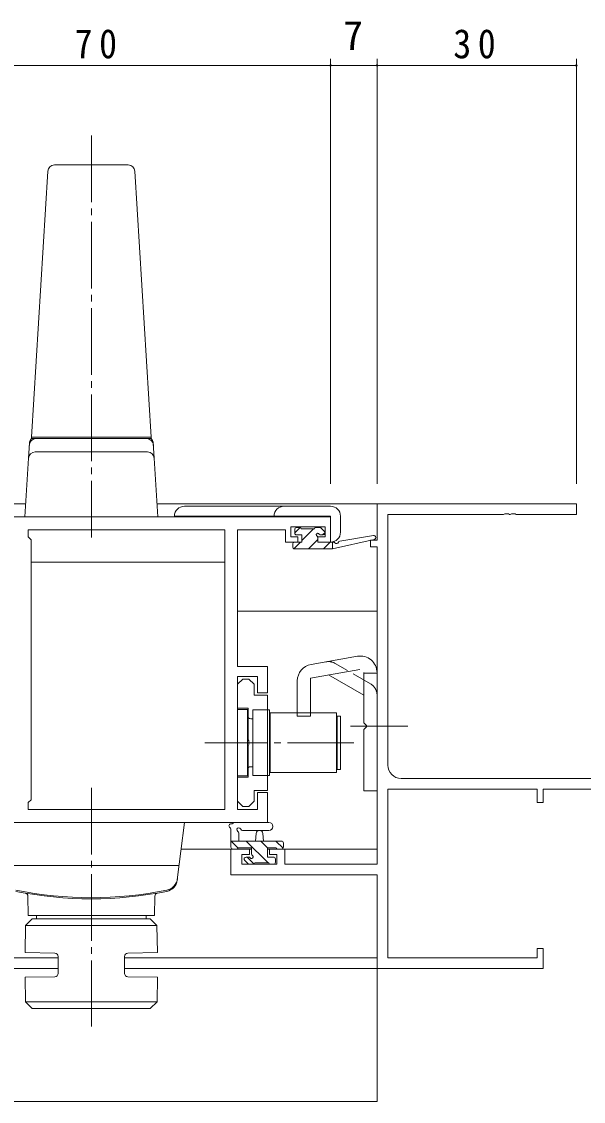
# Model space of a CAD drawing. Units: millimetres on the paper. Extents: x -397 to 397, y -282 to 282.
# Drawn here: x 204.6 to 289.2, y -169.7 to -7.1 of the extents above; entities that cross this region are included whole.
import ezdxf
from ezdxf.enums import TextEntityAlignment as Align

# ---------------------------------------------------------------- set-up
doc = ezdxf.new("R2010")
doc.units = ezdxf.units.MM
doc.linetypes.add('USER2', pattern=[13, 10, -1, 1, -1])
doc.linetypes.add('USER4', pattern=[4, 3, -1])
for name, color, linetype, lineweight in [('0-3_YKK_11', 7, 'Continuous', 18), ('0-4_YKK_12', 2, 'Continuous', 18), ('0-5_YKK_13', 4, 'Continuous', 18), ('0-6_YKK_D', 6, 'Continuous', 18)]:
    doc.layers.add(name, color=color, linetype=linetype, lineweight=lineweight)
doc.styles.add('ＭＳ ゴシック', font='')
doc.styles.get('ＭＳ ゴシック').set_extended_font_data('MS Gothic')

msp = doc.modelspace()

# ---------------------------------------------------------------- linework, layer by layer
at = {"layer": '0-3_YKK_11'}
for p, q in [((258.12, -79.7), (258.12, -85.2)), ((288.12, -79.7), (258.12, -79.7)), ((277.162, -81.33), (277.345, -81.21)), ((277.345, -81.21), (277.895, -81.21)), ((277.895, -81.21), (278.078, -81.33)), ((278.162, -81.33), (278.345, -81.21)), ((278.345, -81.21), (278.895, -81.21)), ((278.895, -81.21), (279.078, -81.33)), ((288.12, -81.33), (288.12, -79.7)), ((251.12, -81.7), (181.12, -81.7)), ((251.12, -85.5), (251.12, -81.7)), ((259.75, -81.33), (277.162, -81.33)), ((259.75, -119.07), (259.75, -81.33)), ((278.078, -81.33), (278.162, -81.33)), ((279.078, -81.33), (288.12, -81.33)), ((205.62, -83.63), (205.62, -84.7)), ((235.19, -83.63), (205.62, -83.63)), ((235.19, -125.77), (235.19, -83.63)), ((235.19, -125.77), (235.19, -83.63)), ((237.12, -83.63), (244.32, -83.63)), ((237.12, -104.2), (237.12, -83.63)), ((244.32, -83.63), (244.32, -84.43)), ((244.32, -84.43), (244.32, -85.5)), ((245.12, -83.2), (250.32, -83.2)), ((245.12, -84.7), (245.12, -83.2)), ((250.32, -83.2), (250.32, -84.7)), ((205.62, -84.7), (206.05, -85.13)), ((206.05, -85.13), (206.05, -124.27)), ((244.32, -85.5), (246.22, -85.5)), ((246.22, -84.7), (245.12, -84.7)), ((246.22, -85.5), (246.22, -84.7)), ((249.22, -84.7), (249.22, -85.5)), ((250.32, -84.7), (249.22, -84.7)), ((249.22, -85.5), (251.12, -85.5)), ((257.12, -85.2), (257.12, -86.2)), ((258.12, -85.2), (257.12, -85.2)), ((257.12, -86.2), (258.12, -86.2)), ((258.12, -86.2), (258.12, -133.97)), ((241.62, -104.2), (237.12, -104.2)), ((241.62, -108.2), (241.62, -104.2)), ((237.12, -105.7), (240.12, -105.7)), ((237.12, -125.77), (237.12, -105.7)), ((237.12, -106.899), (237.92, -106.099)), ((237.12, -110.499), (237.12, -106.899)), ((237.92, -106.099), (238.82, -106.099)), ((238.82, -106.099), (239.62, -106.899)), ((239.62, -106.899), (239.62, -108.524)), ((240.12, -105.7), (240.12, -108.2)), ((239.62, -108.524), (241.62, -108.524)), ((240.12, -108.2), (241.62, -108.2)), ((241.62, -108.524), (241.62, -122.874)), ((238.72, -110.499), (237.12, -110.499)), ((238.72, -115.241), (238.72, -110.499)), ((238.84, -115.424), (238.72, -115.241)), ((238.84, -115.974), (238.84, -115.424)), ((238.72, -116.158), (238.84, -115.974)), ((238.72, -120.899), (238.72, -116.158)), ((237.12, -120.899), (238.72, -120.899)), ((237.12, -124.499), (237.12, -120.899)), ((305.305, -121.07), (261.75, -121.07)), ((239.62, -122.874), (239.62, -124.499)), ((241.62, -122.874), (239.62, -122.874)), ((240.12, -123.2), (240.12, -125.77)), ((241.62, -123.2), (240.12, -123.2)), ((241.62, -127.7), (241.62, -123.2)), ((259.75, -122.7), (282.22, -122.7)), ((259.75, -148.07), (259.75, -122.7)), ((282.22, -122.7), (282.22, -124.7)), ((283.12, -122.7), (305.305, -122.7)), ((283.12, -124.7), (283.12, -122.7)), ((206.05, -124.27), (205.62, -124.7)), ((205.62, -124.7), (205.62, -125.77)), ((237.92, -125.299), (237.12, -124.499)), ((239.62, -124.499), (238.82, -125.299)), ((282.22, -124.7), (283.12, -124.7)), ((205.62, -125.77), (235.19, -125.77)), ((240.12, -125.77), (237.12, -125.77)), ((238.82, -125.299), (237.92, -125.299)), ((199.12, -127.7), (241.62, -127.7)), ((236.12, -131.7), (236.12, -135.6)), ((238.92, -131.7), (236.12, -131.7)), ((238.92, -132.5), (238.92, -131.7)), ((241.92, -131.7), (241.92, -132.5)), ((244.22, -131.7), (241.92, -131.7)), ((244.22, -133.97), (244.22, -131.7)), ((237.75, -132.5), (238.92, -132.5)), ((237.75, -133.97), (237.75, -132.5)), ((241.92, -132.5), (243.02, -132.5)), ((243.02, -132.5), (243.02, -133.97)), ((243.02, -133.97), (237.75, -133.97)), ((258.12, -133.97), (244.22, -133.97)), ((236.12, -135.6), (258.12, -135.6)), ((258.12, -135.6), (258.12, -149.7)), ((282.22, -146.7), (282.22, -148.07)), ((283.12, -146.7), (282.22, -146.7)), ((283.12, -149.7), (283.12, -146.7)), ((282.22, -148.07), (259.75, -148.07)), ((258.12, -149.7), (283.12, -149.7))]:
    msp.add_line(p, q, dxfattribs=at)
msp.add_arc((261.75, -119.07), 2, 180.00001, 269.99999, dxfattribs=at)
at = {"layer": '0-4_YKK_12'}
for p, q in [((109.62, -79.7), (205.242, -79.7)), ((224.997, -79.7), (258.42, -79.7)), ((235.19, -83.9), (235.19, -125.47)), ((206.05, -88.5), (235.19, -88.5)), ((237.12, -95.9), (258.12, -95.9)), ((228.627, -131.7), (239.22, -131.7)), ((241.62, -131.7), (258.12, -131.7)), ((257.62, -135.601), (257.62, -135.6)), ((109.62, -148.07), (210.102, -148.07)), ((220.102, -148.07), (258.12, -148.07)), ((109.62, -149.7), (210.102, -149.7)), ((220.102, -149.7), (258.42, -149.7)), ((258.12, -149.7), (258.12, -169.7)), ((109.62, -169.7), (258.12, -169.7))]:
    msp.add_line(p, q, dxfattribs=at)
at = {"layer": '0-5_YKK_13', "linetype": 'USER2'}
for p, q in [((215.12, -24.272), (215.12, -84.805)), ((254.12, -113.2), (262.75, -113.2)), ((254.62, -115.699), (232.19, -115.699)), ((215.118, -122.5), (215.118, -158.431))]:
    msp.add_line(p, q, dxfattribs=at)
at = {"layer": '0-5_YKK_13'}
for p, q in [((209.561, -28.7), (220.679, -28.7)), ((206.12, -69.7), (208.563, -29.639)), ((221.677, -29.639), (224.12, -69.7)), ((206.12, -69.7), (224.12, -69.7)), ((224.12, -69.7), (206.12, -69.7)), ((206.12, -69.9), (206.12, -69.7)), ((206.782, -69.9), (206.12, -69.9)), ((206.84, -69.9), (206.782, -69.9)), ((223.457, -69.9), (223.4, -69.9)), ((224.12, -69.9), (223.457, -69.9)), ((224.12, -69.7), (224.12, -69.9)), ((205.662, -72.839), (205.8, -70.573)), ((205.784, -70.839), (205.777, -70.961)), ((224.578, -72.839), (224.439, -70.573)), ((224.463, -70.961), (224.456, -70.839)), ((205.662, -72.839), (205.12, -81.7)), ((223.58, -71.9), (206.66, -71.9)), ((225.12, -81.7), (224.578, -72.839)), ((229.122, -80.08), (251.122, -80.08)), ((225.12, -81.7), (224.122, -81.7)), ((251.122, -81.58), (227.622, -81.58)), ((251.122, -85.48), (251.122, -81.58)), ((252.622, -81.58), (252.622, -83.98)), ((246.531, -83.3), (245.722, -84.109)), ((245.722, -84.1), (245.722, -83.6)), ((246.022, -83.3), (246.522, -83.3)), ((246.822, -84.4), (246.022, -84.4)), ((246.722, -83.5), (248.722, -83.5)), ((248.576, -83.5), (246.822, -85.254)), ((246.822, -85.5), (246.822, -84.4)), ((248.922, -83.3), (249.522, -83.3)), ((250.022, -84.4), (249.683, -84.4)), ((249.734, -83.388), (250.234, -83.888)), ((250.309, -84.012), (249.921, -84.4)), ((252.533, -85.32), (257.572, -84.504)), ((245.422, -86.2), (245.422, -85.8)), ((246.576, -85.5), (245.602, -86.475)), ((245.722, -85.5), (246.822, -85.5)), ((249.222, -85.099), (247.821, -86.5)), ((249.222, -84.861), (249.222, -85.5)), ((249.222, -85.5), (251.42, -85.5)), ((251.067, -85.5), (250.067, -86.5)), ((251.42, -86.5), (257.686, -85.093)), ((251.42, -85.5), (251.507, -85.486)), ((251.42, -86.5), (251.42, -85.5)), ((245.722, -86.5), (251.42, -86.5)), ((248.186, -103.908), (255.186, -102.673)), ((248.12, -105.95), (255.533, -104.643)), ((256.12, -108.539), (250.812, -105.475)), ((256.12, -105.135), (256.12, -112.7)), ((256.12, -105.2), (258.12, -105.2)), ((258.12, -122.95), (258.12, -105.135)), ((246.12, -106.37), (246.12, -111.7)), ((248.12, -105.95), (248.12, -111.7)), ((237.12, -110.7), (237.12, -120.7)), ((238.62, -110.7), (237.12, -110.7)), ((238.62, -110.7), (238.62, -120.7)), ((239.42, -112.1), (239.12, -112.1)), ((241.92, -110.75), (239.42, -110.75)), ((239.42, -110.75), (239.42, -120.65)), ((239.42, -119.3), (239.42, -112.1)), ((241.92, -120.65), (241.92, -110.75)), ((242.02, -111.2), (242.02, -120.2)), ((252.02, -111.2), (242.02, -111.2)), ((246.12, -111.7), (248.12, -111.7)), ((252.02, -111.2), (252.02, -120.2)), ((252.12, -111.7), (252.62, -111.7)), ((252.12, -119.7), (252.12, -111.7)), ((252.62, -119.7), (252.62, -111.7)), ((241.92, -118.7), (241.92, -112.7)), ((242.02, -112.7), (241.92, -112.7)), ((256.52, -113.1), (256.12, -112.7)), ((256.52, -113.3), (256.12, -113.7)), ((256.12, -113.7), (256.12, -122.95)), ((256.52, -113.1), (256.52, -113.3)), ((239.42, -119.3), (239.12, -119.3)), ((242.02, -118.7), (241.92, -118.7)), ((242.02, -120.2), (252.02, -120.2)), ((252.62, -119.7), (252.12, -119.7)), ((237.12, -120.7), (238.62, -120.7)), ((239.42, -120.65), (241.92, -120.65)), ((256.12, -122.95), (258.12, -122.95)), ((201.118, -127.7), (229.118, -127.7)), ((228.055, -136.358), (229.118, -127.7)), ((241.848, -127.7), (236.685, -127.7)), ((236.12, -131.4), (236.12, -128.72)), ((237.32, -129.32), (237.32, -130.5)), ((241.848, -128.9), (237.887, -128.903)), ((239.82, -130.5), (239.922, -129.356)), ((241.02, -130.5), (240.918, -129.356)), ((236.12, -130.5), (243.72, -130.5)), ((237.213, -131.55), (236.163, -130.5)), ((237.02, -131.7), (236.42, -131.7)), ((239.22, -131.5), (237.22, -131.5)), ((241.708, -133.8), (238.408, -130.5)), ((239.22, -132.439), (239.22, -131.5)), ((241.653, -131.5), (240.653, -130.5)), ((241.62, -131.5), (241.62, -132.9)), ((242.92, -131.5), (241.62, -131.5)), ((243.968, -131.569), (242.898, -130.5)), ((243.72, -131.7), (243.12, -131.7)), ((244.02, -130.8), (244.02, -131.4)), ((238.42, -132.9), (238.759, -132.9)), ((239.63, -133.967), (238.563, -132.9)), ((241.62, -132.9), (242.52, -132.9)), ((242.82, -133.2), (242.82, -133.7)), ((201.916, -134.2), (228.32, -134.2)), ((238.708, -133.912), (238.208, -133.412)), ((239.52, -134), (238.92, -134)), ((241.82, -133.8), (239.72, -133.8)), ((242.52, -134), (242.02, -134)), ((205.618, -141.7), (205.567, -138.818)), ((224.618, -141.7), (224.668, -138.818)), ((205.205, -143.2), (206.223, -142.2)), ((205.618, -141.7), (224.618, -141.7)), ((223.98, -142.2), (206.223, -142.2)), ((206.868, -141.7), (223.368, -141.7)), ((206.868, -141.7), (206.868, -142.2)), ((223.368, -141.7), (223.368, -142.2)), ((224.998, -143.2), (223.98, -142.2)), ((205.134, -147.3), (205.205, -143.2)), ((205.205, -143.2), (224.998, -143.2)), ((225.069, -147.3), (224.998, -143.2)), ((209.61, -147.378), (205.134, -147.3)), ((210.102, -147.878), (210.102, -150.419)), ((220.102, -147.878), (220.102, -150.419)), ((220.593, -147.378), (225.069, -147.3)), ((209.61, -150.922), (205.134, -151)), ((205.134, -151), (205.198, -154.7)), ((220.593, -150.922), (225.069, -151)), ((225.069, -151), (225.005, -154.7)), ((205.198, -154.7), (206.216, -155.7)), ((225.005, -154.7), (205.198, -154.7)), ((206.216, -155.7), (224.02, -155.7)), ((223.987, -155.7), (225.005, -154.7))]:
    msp.add_line(p, q, dxfattribs=at)
at = {"layer": '0-5_YKK_13', "linetype": 'USER4'}
for p, q in [((257.12, -106.807), (251.812, -103.743)), ((252.12, -112.7), (252.02, -112.7)), ((252.12, -118.7), (252.02, -118.7))]:
    msp.add_line(p, q, dxfattribs=at)
at = {"layer": '0-5_YKK_13'}
for points in [[(223.4, -69.9), (215.12, -69.9), (206.84, -69.9)], [(224.122, -81.7), (206.118, -81.7), (205.12, -81.7)]]:
    msp.add_lwpolyline(points, dxfattribs=at)
for centre, radius, start, end in [((209.561, -29.7), 1, 90, 176.51068), ((220.679, -29.7), 1, 3.48932, 90), ((206.782, -70.9), 1, 90, 176.5), ((206.798, -70.634), 1, 131.72569, 176.50005), ((223.457, -70.9), 1, 3.5, 90), ((223.441, -70.634), 1, 3.49987, 48.03443), ((206.66, -72.9), 1, 90, 176.5), ((223.58, -72.9), 1, 3.5, 90), ((229.122, -81.58), 1.5, 90, 180), ((244.122, -81.58), 1.5, 90, 180), ((251.122, -81.58), 1.5, 0, 90), ((246.022, -83.6), 0.3, 90, 180), ((246.022, -84.1), 0.3, 180, 270), ((246.522, -83.5), 0.2, 0, 90), ((248.922, -83.5), 0.2, 90, 180), ((249.222, -84.4), 0.25, 33.05573, 236.94427), ((249.683, -84.1), 0.3, 213.05573, 270), ((249.522, -83.6), 0.3, 45, 90), ((250.022, -84.1), 0.3, 270, 45), ((251.122, -83.98), 1.5, 270, 0), ((257.62, -84.8), 0.3, 282.65862, 99.19754), ((245.722, -85.8), 0.3, 90, 180), ((248.922, -84.861), 0.3, 0, 56.94427), ((251.555, -85.782), 0.3, 39.19754, 99.19754), ((252.02, -85.403), 0.3, 219.19754, 339.19754), ((252.581, -85.616), 0.3, 99.19754, 159.19754), ((245.722, -86.2), 0.3, 180, 270), ((248.62, -106.37), 2.5, 100, 180), ((255.62, -105.135), 2.5, 0, 100), ((239.12, -111.6), 0.5, 180, 270), ((239.12, -119.8), 0.5, 90, 180), ((236.12, -128.2), 0.3, 79.47122, 240), ((236.229, -127.61), 0.3, 259.47122, 319.47122), ((236.685, -128), 0.3, 90, 139.47122), ((241.847, -128.3), 0.6, 270.04023, 90.04023), ((235.82, -128.72), 0.3, 0, 60), ((237.32, -128.8), 0.3, 19.18976, 240), ((237.02, -129.32), 0.3, 0, 60), ((237.886, -128.603), 0.3, 199.18976, 270.04023), ((240.42, -129.4), 0.5, 5.09207, 174.90793), ((236.42, -131.4), 0.3, 180, 270), ((237.02, -131.5), 0.2, 270, 0), ((243.12, -131.5), 0.2, 180, 270), ((243.72, -130.8), 0.3, 0, 90), ((243.72, -131.4), 0.3, 270, 0), ((238.42, -133.2), 0.3, 90, 225), ((238.759, -133.2), 0.3, 33.05573, 90), ((239.22, -132.9), 0.25, 213.05573, 56.94427), ((239.52, -132.439), 0.3, 180, 236.94427), ((242.52, -133.2), 0.3, 0, 90), ((238.92, -133.7), 0.3, 225, 270), ((239.52, -133.8), 0.2, 270, 0), ((242.02, -133.8), 0.2, 180, 270), ((242.52, -133.7), 0.3, 270, 0), ((226.07, -136.115), 2, 281.31884, 353), ((226.091, -135.937), 2, 281.34174, 353), ((215.118, -81.226), 57.8, 258.65826, 281.34116), ((215.118, -81.4), 57.8, 258.68116, 281.31884), ((205.068, -138.827), 0.5, 1, 80.07331), ((225.168, -138.827), 0.5, 99.92669, 179), ((209.602, -147.878), 0.5, 0, 89), ((220.602, -147.878), 0.5, 91, 180), ((209.602, -150.422), 0.5, 271, 0.35938), ((220.602, -150.422), 0.5, 179.64062, 269)]:
    msp.add_arc(centre, radius, start, end, dxfattribs=at)
at = {"layer": '0-5_YKK_13', "linetype": 'USER4'}
for centre, start, end in [((250.812, -105.475), 60, 100), ((256.12, -108.539), 0, 60)]:
    msp.add_arc(centre, 2, start, end, dxfattribs=at)
at = {"layer": '0-6_YKK_D'}
for p, q in [((251.12, -76.7), (251.12, -12.7)), ((251.12, -76.7), (251.12, -12.7)), ((258.12, -76.7), (258.12, -12.7)), ((258.12, -76.7), (258.12, -12.7)), ((288.12, -76.7), (288.12, -12.7)), ((181.12, -13.7), (251.12, -13.7)), ((251.12, -13.7), (258.12, -13.7)), ((258.12, -13.7), (288.12, -13.7))]:
    msp.add_line(p, q, dxfattribs=at)
for centre, start, end in [((251.12, -13.7), 0, 180), ((251.12, -13.7), 0, 180), ((251.12, -13.7), 180, 0), ((251.12, -13.7), 180, 0), ((258.12, -13.7), 0, 180), ((258.12, -13.7), 0, 180), ((258.12, -13.7), 180, 0), ((258.12, -13.7), 180, 0), ((288.12, -13.7), 0, 180), ((288.12, -13.7), 180, 0)]:
    msp.add_arc(centre, 0.106, start, end, dxfattribs=at)

# ---------------------------------------------------------------- texts
at = {"layer": '0-6_YKK_D', "color": 7, "style": 'ＭＳ ゴシック'}
msp.add_text('7', height=4.399, dxfattribs=at).set_placement((253.02, -12.7), align=Align.BOTTOM_LEFT)
at = {"layer": '0-6_YKK_D', "color": 7, "char_height": 4.399, "attachment_point": 7, "style": 'ＭＳ ゴシック'}
for s, insert in [('\\T1.37;\\W0.9;70', (212.6, -12.7)), ('\\T1.37;\\W0.9;30', (269.6, -12.7))]:
    msp.add_mtext(s, dxfattribs=dict(at, insert=insert))

doc.saveas('drawing.dxf')
